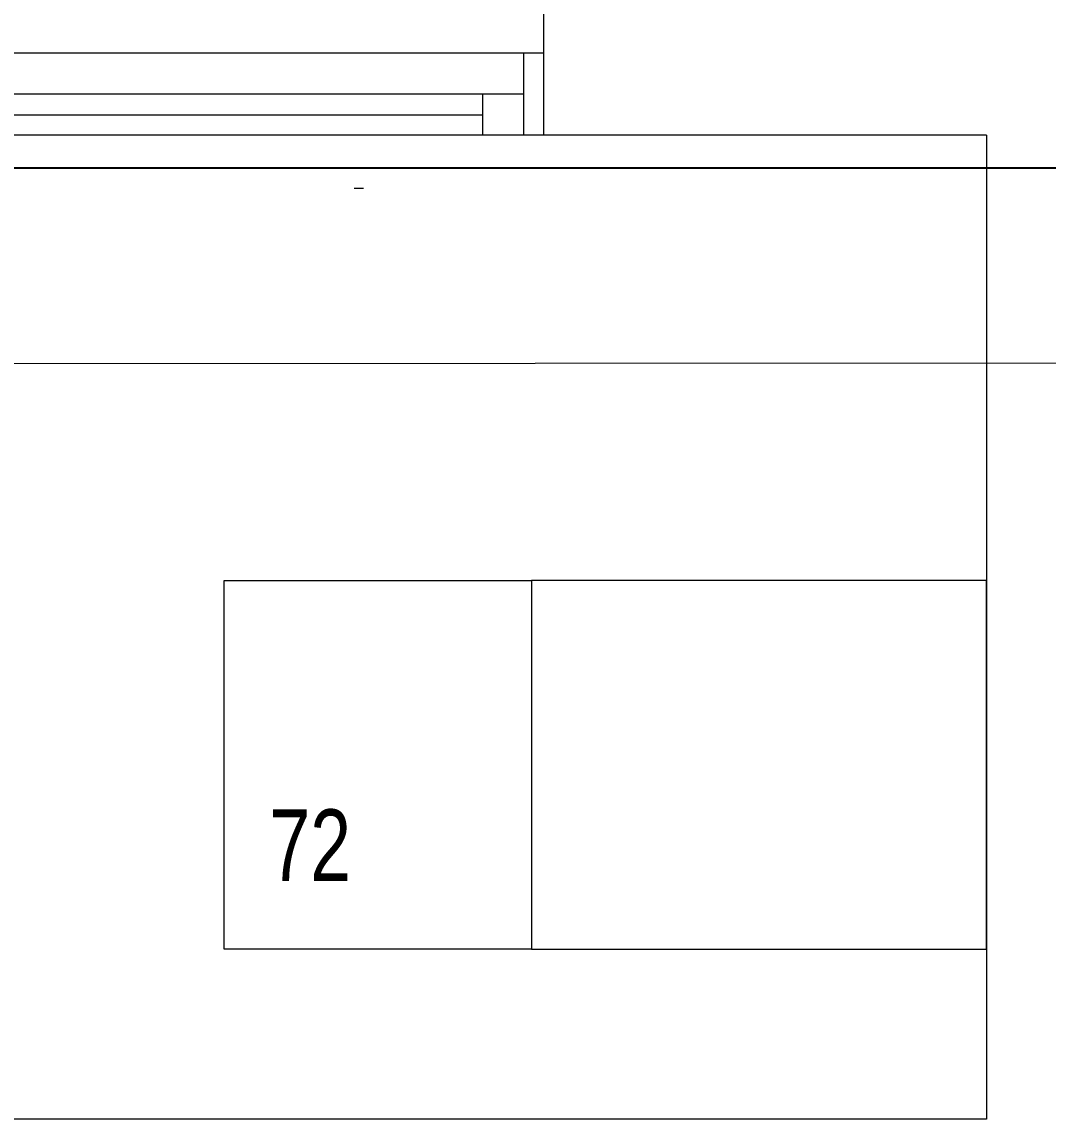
# Model space of a CAD drawing. Header units: metres. Extents: x 75097 to 220695, y -1557923 to -1361206.
# Drawn here: x 140454 to 141706, y -1427598 to -1426260 of the extents above; entities that cross this region are included whole.
import ezdxf

# ---------------------------------------------------------------- set-up
doc = ezdxf.new("R2010")
doc.units = ezdxf.units.M
doc.layers.get('0').update_dxf_attribs({"lineweight": 0})
for name, color, linetype, lineweight in [('A-100 - Copy$0$Aluminum', 8, 'Continuous', 0), ('A-100 - Copy$0$Medical Equipment and Furniture', 8, 'Continuous', 0), ('A-100 - Copy$0$Medical Equipment and Furniture1', 8, 'Continuous', 5), ('A-100 - Copy$0$SANIT', 8, 'Continuous', 0), ('A-100 - Copy$0$Walls', 8, 'Continuous', 0)]:
    doc.layers.add(name, color=color, linetype=linetype, lineweight=lineweight)
doc.layers.add('A-100 - Copy$0$axes', color=8, linetype='Continuous')
doc.layers.add('EXF', color=7, linetype='Continuous', lineweight=0, true_color=0x4e7e3e)
doc.styles.add('A-100 - Copy$0$X3G_ENTITY_257CFD', font='swisscl.ttf', dxfattribs={"height": 200})

# ---------------------------------------------------------------- blocks, each defined once
blk = doc.blocks.new('A-100 - Copy$0$WASHER  BEDPAN URINAL FLOOR TYPE')
at = {"layer": 'A-100 - Copy$0$Medical Equipment and Furniture1'}
for p, q in [((246.7673, -230.2605), (246.3173, -230.2605)), ((246.3173, -230.2605), (246.3173, -230.6355)), ((246.7673, -230.6355), (246.7673, -230.2605))]:
    blk.add_line(p, q, dxfattribs=at)
blk.add_lwpolyline([(246.3173, -231.1905), (246.3173, -230.6355), (246.7673, -230.6355), (246.7673, -231.1905), (246.3173, -231.1905)], dxfattribs=at)
blk = doc.blocks.new('A-100 - Copy')
at = {"layer": 'A-100 - Copy$0$Aluminum'}
for p, q in [((141091.2, -1426297.7, 0), (139591.2, -1426297.7, 0)), ((141066.2, -1426297.7, 0), (141066.2, -1426397.7, 0)), ((141066.2, -1426347.7, 0), (139616.2, -1426347.7, 0)), ((141016.2, -1426347.7, 0), (141016.2, -1426397.7, 0)), ((139666.2, -1426372.7, 0), (141016.2, -1426372.7, 0)), ((141091.2, -1426397.7, 0), (139591.2, -1426397.7, 0))]:
    blk.add_line(p, q, dxfattribs=at)
at = {"layer": 'A-100 - Copy$0$axes'}
blk.add_line((178940.3, -1426437.7, 2.4), (96049.7, -1426437.7, 2.4), dxfattribs=at)
at = {"layer": 'A-100 - Copy$0$SANIT'}
blk.add_line((140859.5, -1426462.1, 0), (140871.2, -1426462.1, 0), dxfattribs=at)
at = {"layer": 'A-100 - Copy$0$Walls'}
for p, q in [((141091.2, -1426397.7, 0), (141091.2, -1426172.7, 0)), ((141631.2, -1426397.7, 0), (141091.2, -1426397.7, 0)), ((141631.2, -1426397.7, 0), (141631.2, -1427597.7, 0)), ((141631.2, -1427597.7, 0), (140021.2, -1427597.7, 0))]:
    blk.add_line(p, q, dxfattribs=at)
at = {"layer": 'A-100 - Copy$0$Medical Equipment and Furniture', "xscale": -999.9999999999999, "yscale": 999.9999999999999, "zscale": 1000, "rotation": 89.99920003177307}
blk.add_blockref('A-100 - Copy$0$WASHER  BEDPAN URINAL FLOOR TYPE', (-89555.9, -1180620.1, 0), dxfattribs=at)
at = {"layer": 'A-100 - Copy$0$Medical Equipment and Furniture', "insert": (140806, -1427220, 0), "char_height": 87.47, "attachment_point": 2, "style": 'A-100 - Copy$0$X3G_ENTITY_257CFD'}
blk.add_mtext('72', dxfattribs=at)

msp = doc.modelspace()

# ---------------------------------------------------------------- linework, layer by layer
at = {"layer": 'EXF', "color": 85}
msp.add_lwpolyline([(153939.2, -1426588.5), (153939.2, -1426588.5), (153852, -1426675.6), (152876.4, -1426675.6), (152789.2, -1426588.5), (152702, -1426675.6), (148187.6, -1426675.6), (148187.6, -1426437.7), (146886.4, -1426437.7), (146886.4, -1426675.6), (142814.3, -1426675.6), (142727.2, -1426588.5), (142640, -1426675.6), (138500.3, -1426677)], dxfattribs=at)

# ---------------------------------------------------------------- next in the draw order: block references
msp.add_blockref('A-100 - Copy', (0, 0))

doc.saveas('drawing.dxf')
